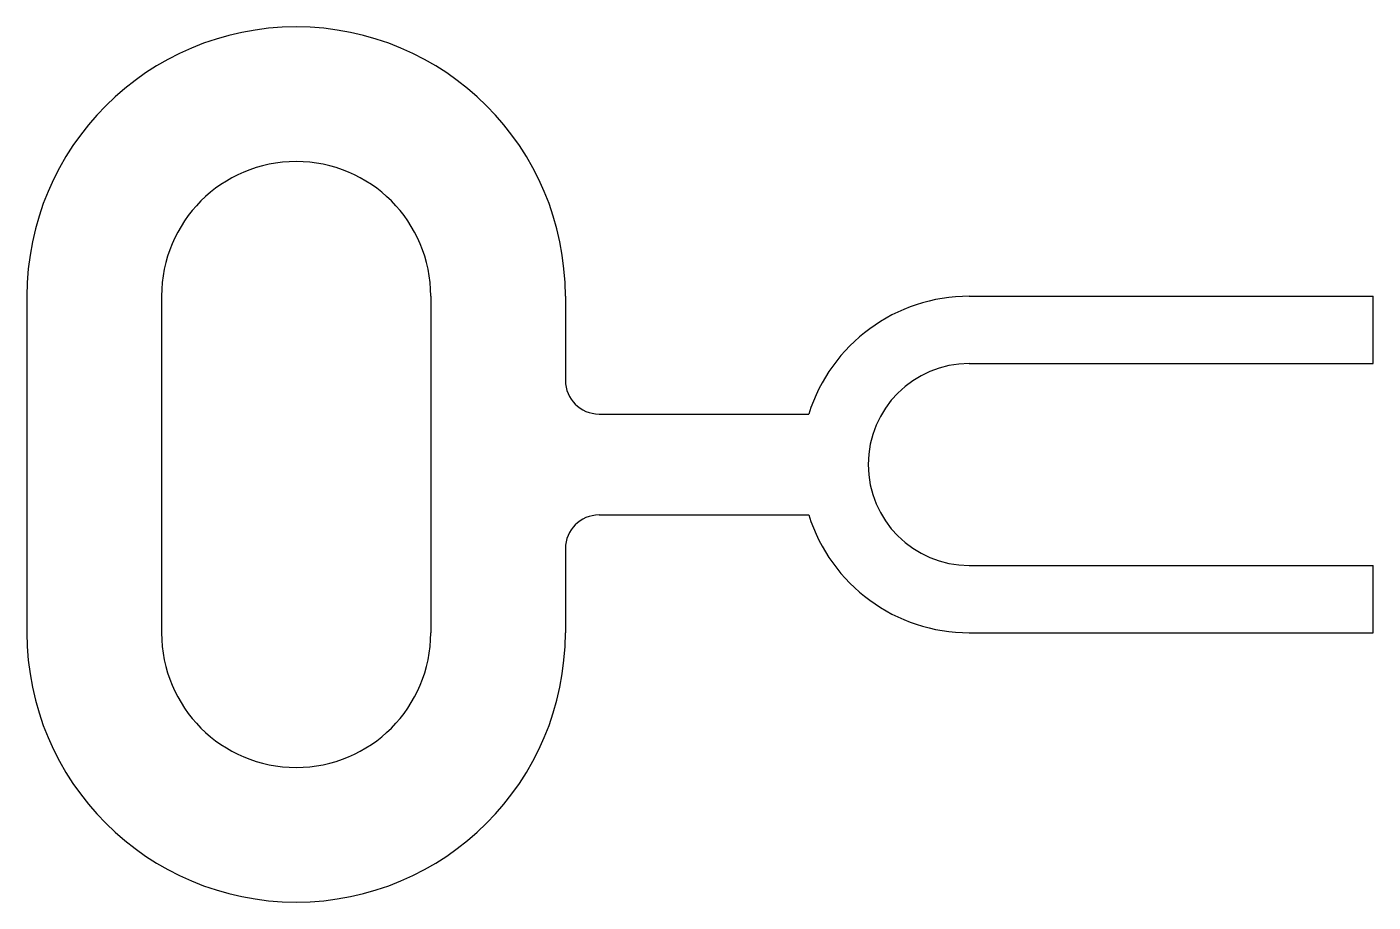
# Model space of a CAD drawing. Header units: inches. Extents: x -2 to 8, y -4.5 to 2.
import ezdxf

# ---------------------------------------------------------------- set-up
doc = ezdxf.new("R2010")
doc.units = ezdxf.units.IN
doc.header["$MEASUREMENT"] = 0

msp = doc.modelspace()

# ---------------------------------------------------------------- linework, layer by layer
for p, q in [((-2, 0), (-2, -2.5)), ((-1, 0), (-1, -2.5)), ((1, 0), (1, -1.25)), ((2, 0), (2, -0.625)), ((5, 0), (8, 0)), ((8, -0.5), (8, 0)), ((5, -0.5), (8, -0.5)), ((2.25, -0.875), (3.75, -0.875)), ((3.75, -0.875), (3.808, -0.875)), ((1, -1.25), (1, -2.5)), ((2.25, -1.625), (3.75, -1.625)), ((3.75, -1.625), (3.808, -1.625)), ((2, -1.875), (2, -2.5)), ((5, -2), (8, -2)), ((8, -2.5), (8, -2)), ((5, -2.5), (8, -2.5))]:
    msp.add_line(p, q)
for centre, radius, start, end in [((0, 0), 2, 0, 180), ((0, 0), 1, 0, 180), ((5, -1.25), 1.25, 90, 162.5424), ((5, -1.25), 0.75, 90, 270), ((2.25, -0.625), 0.25, 180, 270), ((2.25, -1.875), 0.25, 90, 180), ((5, -1.25), 1.25, 197.4576, 270), ((0, -2.5), 2, 180, 0), ((0, -2.5), 1, 180, 0)]:
    msp.add_arc(centre, radius, start, end)

doc.saveas('drawing.dxf')
